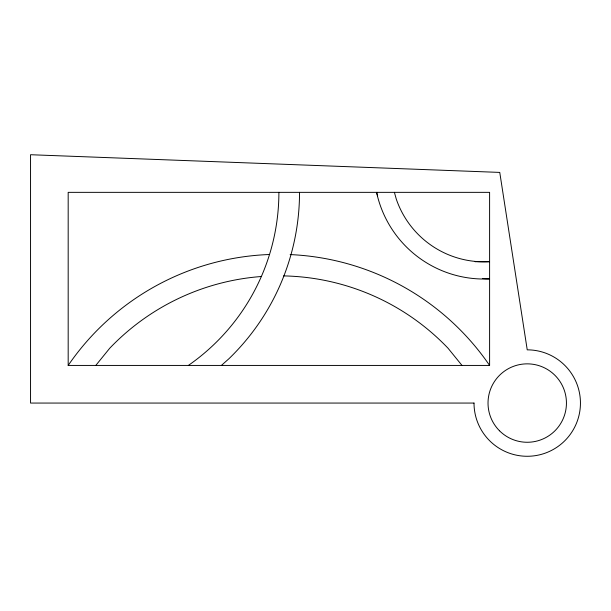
<?xml version="1.0" encoding="UTF-8"?>
<svg xmlns="http://www.w3.org/2000/svg" width="611" height="611" viewBox="0 0 611 611"><rect width="100%" height="100%" fill="white"/><g stroke="black" fill="none" stroke-linecap="round" stroke-linejoin="round"><path stroke-width="0.92" d="M95.79 365.431L109.728 348.239A233.853 233.853 0 0 1 260.943 276.539M221.403 365.431L228.82 358.833A231.348 231.348 0 0 0 299.527 192.35M475.114 261.714L489.602 261.714M68.18 365.431L489.602 365.431L489.602 192.35L68.18 192.35L68.18 365.431A255.367 255.367 0 0 1 269.527 254.504M461.992 365.431L448.054 348.239A233.853 233.853 0 0 0 283.603 275.897M394.401 192.35L396.31 199.186A92.765 92.765 0 0 0 488.731 261.714M278.891 192.35A210.711 210.711 0 0 1 188.356 365.431M290.133 254.581A255.367 255.367 0 0 1 489.602 365.431M482.362 278.501A120.825 120.825 0 0 0 489.602 278.891A109.965 109.965 0 0 1 376.575 192.35A120.825 120.825 0 0 0 377.651 195.81M474.014 403.061L30.55 403.061L30.55 154.72L499.76 172.409L527.232 349.843A53.218 53.218 0 0 1 580.45 403.061A53.218 53.218 0 0 1 527.232 456.28A53.218 53.218 0 0 1 474.014 403.061M499.508 430.786A39.211 39.211 0 0 0 565.106 413.212A39.211 39.211 0 0 0 517.082 365.187A39.211 39.211 0 0 0 499.508 430.786"/></g></svg>
